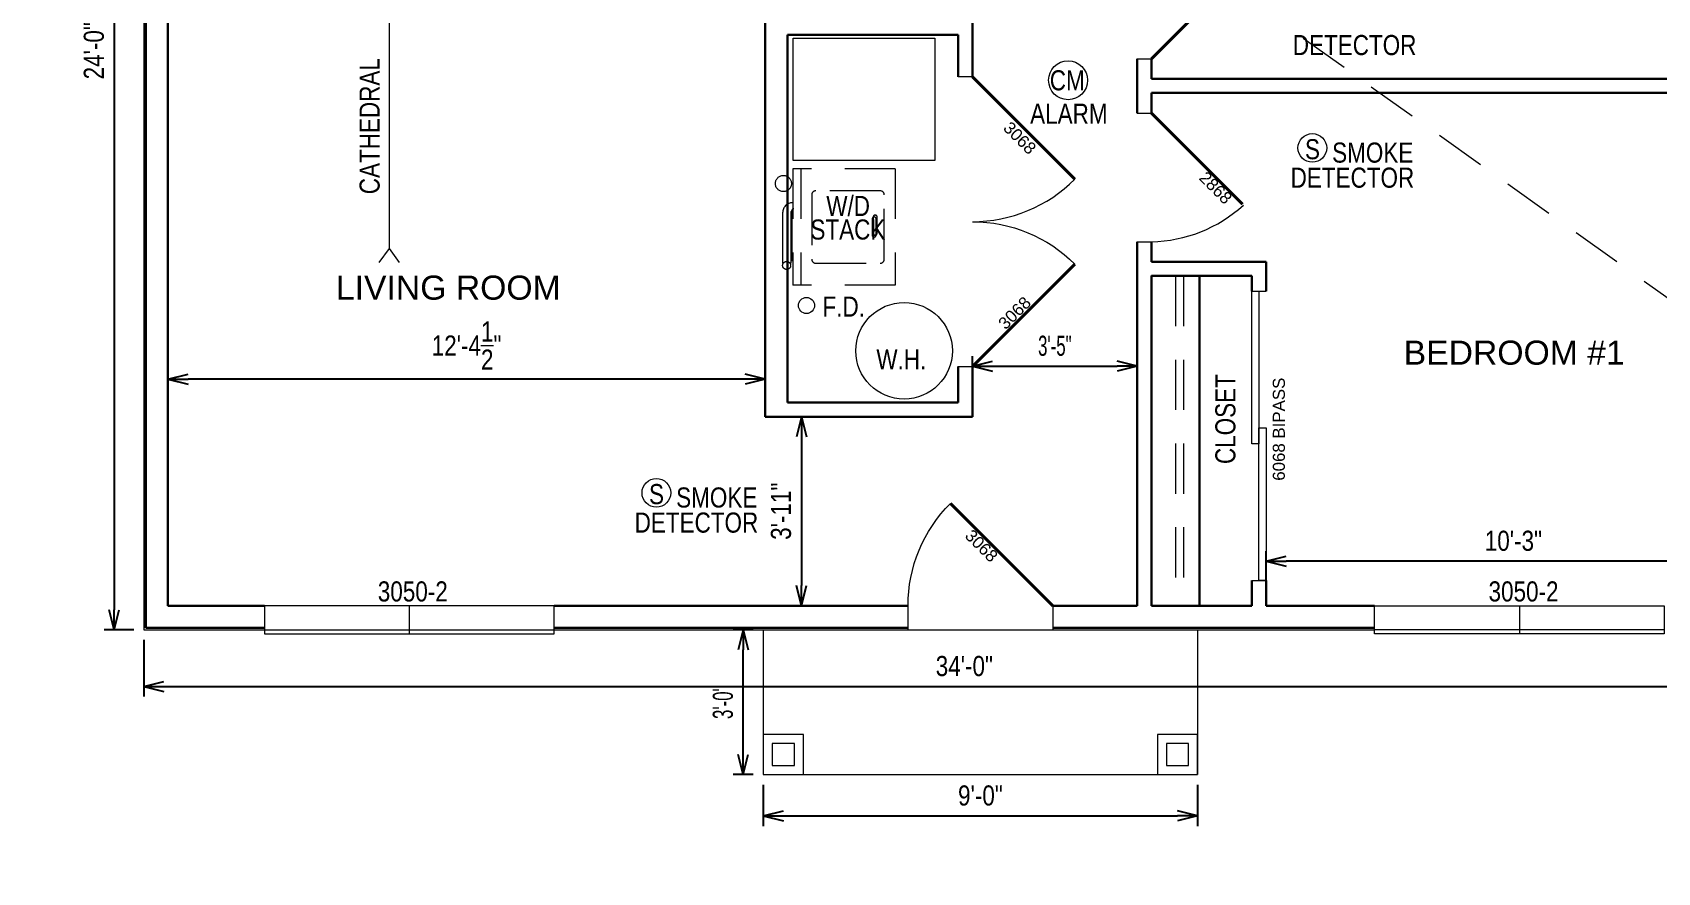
# Model space of a CAD drawing. Header units: inches. Extents: x -4443104 to -4439086, y 793046 to 798506.
# Drawn here: x -4440901 to -4440497, y 797658 to 797866.9 of the extents above; entities that cross this region are included whole.
import ezdxf
from ezdxf.enums import TextEntityAlignment as Align

# ---------------------------------------------------------------- set-up
doc = ezdxf.new("R2010")
doc.units = ezdxf.units.IN
doc.header["$MEASUREMENT"] = 0
doc.linetypes.add('DGN Style 1', pattern=[15.305327, 0.025466, -15.279861])
doc.linetypes.add('DGN Style 2', pattern=[20.825219, 12.495132, -8.330088])
doc.layers.get('Defpoints').update_dxf_attribs({"lineweight": 0})
for name, color, linetype, lineweight in [('(4)FND_DIM', 4, 'Continuous', 0), ('Level 25', 7, 'Continuous', 0), ('Level 3', 7, 'Continuous', 0), ('Level 3 (Construction)', 7, 'Continuous', 0), ('Level 35', 7, 'Continuous', 0)]:
    doc.layers.add(name, color=color, linetype=linetype, lineweight=lineweight)
doc.styles.add('Style-Arial', font='arial.ttf')
doc.styles.add('Style-STANDARD', font='STANDARD.shx')
doc.dimstyles.get("Standard").update_dxf_attribs({"dimtxt": 5, "dimasz": 4, "dimexe": 4, "dimexo": 4, "dimgap": 2.5, "dimtad": 1, "dimdec": 4, "dimzin": 11, "dimdsep": 46, "dimlunit": 4, "dimtxsty": 'Style-STANDARD', "dimblk": 'tick_1.0', "dimcen": 0.09, "dimazin": 3, "dimtfac": 1, "dimtdec": 4, "dimtofl": 0, "dimtmove": 1, "dimatfit": 1, "dimldrblk": 'tick_1.0', "dimfxl": 1, "dimfrac": 2, "dimtolj": 1, "dimtzin": 11, "dimarcsym": 0})

# ---------------------------------------------------------------- blocks, each defined once
blk = doc.blocks.new('28LHDR')
at = {"layer": 'Level 25', "color": 5, "linetype": 'Continuous', "lineweight": 40}
blk.add_line((0, 0), (-22.63, 22.63), dxfattribs=at)
at = {"layer": 'Level 25', "color": 5, "linetype": 'Continuous', "lineweight": 0, "extrusion": (0, 0, -1)}
blk.add_arc((-2.98, -0.67), 34.98, 1.1031, 42.3022, dxfattribs=at)
blk = doc.blocks.new('30LHDR')
at = {"layer": 'Level 25', "color": 5, "linetype": 'Continuous', "lineweight": 40}
blk.add_line((0, 0), (-25.455875, 25.455875), dxfattribs=at)
at = {"layer": 'Level 25', "color": 5, "linetype": 'Continuous', "lineweight": 0, "extrusion": (0, 0, -1)}
blk.add_arc((0, 0), 36, 0, 45, dxfattribs=at)
blk = doc.blocks.new('TerminatorOpen_0.5-1')
at = {"color": 0, "linetype": 'ByBlock', "lineweight": -2}
for q in [(-1, 0.25), (-1, 0), (-1, -0.25)]:
    blk.add_line((0, 0), q, dxfattribs=at)
blk = doc.blocks.new('*D32')
at = {"layer": 'Defpoints', "color": 0, "linetype": 'Continuous', "lineweight": 13, "transparency": 16777216}
for p in [(-4440873.29, 797718.38), (-4440465.29, 797718.38), (-4440465.29, 797704.29)]:
    blk.add_point(p, dxfattribs=at)
at = {"layer": 'Level 3', "color": 0, "linetype": 'Continuous', "lineweight": -2, "transparency": 16777216}
for p, q in [((-4440873.29, 797715.88), (-4440873.29, 797701.79)), ((-4440465.29, 797715.88), (-4440465.29, 797701.79)), ((-4440868.29, 797704.29), (-4440470.29, 797704.29))]:
    blk.add_line(p, q, dxfattribs=at)
at = {"layer": 'Level 3', "color": 0, "linetype": 'Continuous', "lineweight": -2, "transparency": 16777216, "xscale": 5, "yscale": 5, "zscale": 5, "rotation": 180}
blk.add_blockref('TerminatorOpen_0.5-1', (-4440873.29, 797704.29), dxfattribs=at)
at = {"layer": 'Level 3', "color": 0, "linetype": 'Continuous', "lineweight": -2, "transparency": 16777216, "xscale": 5, "yscale": 5, "zscale": 5}
blk.add_blockref('TerminatorOpen_0.5-1', (-4440465.29, 797704.29), dxfattribs=at)
at = {"layer": 'Level 3', "color": 0, "linetype": 'Continuous', "lineweight": 13, "transparency": 16777216, "insert": (-4440669.29, 797709.35), "char_height": 5, "attachment_point": 5, "style": 'Style-Arial'}
blk.add_mtext('\\A1;\\H1x;\\W0.8;34\'-0"', dxfattribs=at)
blk = doc.blocks.new('tick_1.0')
at = {"layer": '(4)FND_DIM', "color": 4, "linetype": 'Continuous', "lineweight": 0}
blk.add_line((0.5, -0.5), (-0.5, 0.5), dxfattribs=at)
at = {"layer": 'Level 3', "color": 4, "linetype": 'Continuous', "lineweight": 0}
blk.add_line((0, 0), (-1, 0), dxfattribs=at)
blk = doc.blocks.new('*D38')
at = {"layer": 'Defpoints', "color": 0, "linetype": 'Continuous', "lineweight": 13, "transparency": 16777216}
for p in [(-4440873.29, 798006.38), (-4440880.63, 797718.38), (-4440873.29, 797718.38)]:
    blk.add_point(p, dxfattribs=at)
at = {"layer": 'Level 3', "color": 0, "linetype": 'Continuous', "lineweight": -2, "transparency": 16777216}
for p, q in [((-4440875.79, 798006.38), (-4440883.13, 798006.38)), ((-4440880.63, 798001.38), (-4440880.63, 797723.38)), ((-4440875.79, 797718.38), (-4440883.13, 797718.38))]:
    blk.add_line(p, q, dxfattribs=at)
at = {"layer": 'Level 3', "color": 0, "linetype": 'Continuous', "lineweight": -2, "transparency": 16777216, "xscale": 5, "yscale": 5, "zscale": 5}
for p, rotation in [((-4440880.63, 798006.38), 90), ((-4440880.63, 797718.38), 270)]:
    blk.add_blockref('TerminatorOpen_0.5-1', p, dxfattribs=dict(at, rotation=rotation))
at = {"layer": 'Level 3', "color": 0, "linetype": 'Continuous', "lineweight": 13, "transparency": 16777216, "insert": (-4440885.68, 797862.38), "char_height": 5, "attachment_point": 5, "rotation": 90, "style": 'Style-Arial'}
blk.add_mtext('\\A1;\\H1x;\\W0.8;24\'-0"', dxfattribs=at)
blk = doc.blocks.new('*D44')
at = {"layer": 'Defpoints', "color": 0, "linetype": 'Continuous', "lineweight": 13, "transparency": 16777216}
for p in [(-4440594.29, 797735.44), (-4440594.29, 797724.38), (-4440471.29, 797724.38)]:
    blk.add_point(p, dxfattribs=at)
at = {"layer": 'Level 3', "color": 0, "linetype": 'Continuous', "lineweight": -2, "transparency": 16777216}
for p, q in [((-4440594.29, 797726.88), (-4440594.29, 797737.94)), ((-4440476.29, 797735.44), (-4440589.29, 797735.44)), ((-4440471.29, 797726.88), (-4440471.29, 797737.94))]:
    blk.add_line(p, q, dxfattribs=at)
at = {"layer": 'Level 3', "color": 0, "linetype": 'Continuous', "lineweight": -2, "transparency": 16777216, "xscale": 5, "yscale": 5, "zscale": 5, "rotation": 180}
blk.add_blockref('TerminatorOpen_0.5-1', (-4440594.29, 797735.44), dxfattribs=at)
at = {"layer": 'Level 3', "color": 0, "linetype": 'Continuous', "lineweight": -2, "transparency": 16777216, "xscale": 5, "yscale": 5, "zscale": 5}
blk.add_blockref('TerminatorOpen_0.5-1', (-4440471.29, 797735.44), dxfattribs=at)
at = {"layer": 'Level 3', "color": 0, "linetype": 'Continuous', "lineweight": 13, "transparency": 16777216, "insert": (-4440532.79, 797740.5), "char_height": 5, "attachment_point": 5, "style": 'Style-Arial'}
blk.add_mtext('\\A1;\\H1x;\\W0.8;10\'-3"', dxfattribs=at)
blk = doc.blocks.new('*D46')
at = {"layer": 'Defpoints', "color": 0, "linetype": 'Continuous', "lineweight": 13, "transparency": 16777216}
for p in [(-4440867.29, 797780.73), (-4440718.79, 797771.38), (-4440867.29, 797724.38)]:
    blk.add_point(p, dxfattribs=at)
at = {"layer": 'Level 3', "color": 0, "linetype": 'Continuous', "lineweight": -2, "transparency": 16777216}
for p, q in [((-4440867.29, 797726.88), (-4440867.29, 797783.23)), ((-4440723.79, 797780.73), (-4440862.29, 797780.73)), ((-4440718.79, 797773.88), (-4440718.79, 797783.23))]:
    blk.add_line(p, q, dxfattribs=at)
at = {"layer": 'Level 3', "color": 0, "linetype": 'Continuous', "lineweight": -2, "transparency": 16777216, "xscale": 5, "yscale": 5, "zscale": 5, "rotation": 180}
blk.add_blockref('TerminatorOpen_0.5-1', (-4440867.29, 797780.73), dxfattribs=at)
at = {"layer": 'Level 3', "color": 0, "linetype": 'Continuous', "lineweight": -2, "transparency": 16777216, "xscale": 5, "yscale": 5, "zscale": 5}
blk.add_blockref('TerminatorOpen_0.5-1', (-4440718.79, 797780.73), dxfattribs=at)
at = {"layer": 'Level 3', "color": 0, "linetype": 'Continuous', "lineweight": 13, "transparency": 16777216, "insert": (-4440793.04, 797789.08), "char_height": 5, "attachment_point": 5, "style": 'Style-Arial'}
blk.add_mtext('\\A1;\\H1x;\\W0.8;12\'-4{\\H1.000000x;\\S1/2;}"', dxfattribs=at)
blk = doc.blocks.new('*D48')
at = {"layer": 'Defpoints', "color": 0, "linetype": 'Continuous', "lineweight": 13, "transparency": 16777216}
for p in [(-4440719.29, 797682.38), (-4440611.29, 797682.38), (-4440611.29, 797672.1)]:
    blk.add_point(p, dxfattribs=at)
at = {"layer": 'Level 3', "color": 0, "linetype": 'Continuous', "lineweight": -2, "transparency": 16777216}
for p, q in [((-4440719.29, 797679.88), (-4440719.29, 797669.6)), ((-4440611.29, 797679.88), (-4440611.29, 797669.6)), ((-4440714.29, 797672.1), (-4440616.29, 797672.1))]:
    blk.add_line(p, q, dxfattribs=at)
at = {"layer": 'Level 3', "color": 0, "linetype": 'Continuous', "lineweight": -2, "transparency": 16777216, "xscale": 5, "yscale": 5, "zscale": 5, "rotation": 180}
blk.add_blockref('TerminatorOpen_0.5-1', (-4440719.29, 797672.1), dxfattribs=at)
at = {"layer": 'Level 3', "color": 0, "linetype": 'Continuous', "lineweight": -2, "transparency": 16777216, "xscale": 5, "yscale": 5, "zscale": 5}
blk.add_blockref('TerminatorOpen_0.5-1', (-4440611.29, 797672.1), dxfattribs=at)
at = {"layer": 'Level 3', "color": 0, "linetype": 'Continuous', "lineweight": 13, "transparency": 16777216, "insert": (-4440665.29, 797677.16), "char_height": 5, "attachment_point": 5, "style": 'Style-Arial'}
blk.add_mtext('\\A1;\\H1x;\\W0.8;9\'-0"', dxfattribs=at)
blk = doc.blocks.new('*D57')
at = {"layer": 'Defpoints', "color": 0, "linetype": 'Continuous', "lineweight": 13, "transparency": 16777216}
for p in [(-4440718.79, 797771.38), (-4440727.29, 797724.38), (-4440709.8, 797724.38)]:
    blk.add_point(p, dxfattribs=at)
at = {"layer": 'Level 3', "color": 0, "linetype": 'Continuous', "lineweight": -2, "transparency": 16777216}
for p, q in [((-4440716.29, 797771.38), (-4440707.3, 797771.38)), ((-4440709.8, 797766.38), (-4440709.8, 797729.38)), ((-4440724.79, 797724.38), (-4440707.3, 797724.38))]:
    blk.add_line(p, q, dxfattribs=at)
at = {"layer": 'Level 3', "color": 0, "linetype": 'Continuous', "lineweight": -2, "transparency": 16777216, "xscale": 5, "yscale": 5, "zscale": 5}
for p, rotation in [((-4440709.8, 797771.38), 90), ((-4440709.8, 797724.38), 270)]:
    blk.add_blockref('TerminatorOpen_0.5-1', p, dxfattribs=dict(at, rotation=rotation))
at = {"layer": 'Level 3', "color": 0, "linetype": 'Continuous', "lineweight": 13, "transparency": 16777216, "insert": (-4440714.85, 797747.88), "char_height": 5, "attachment_point": 5, "rotation": 90, "style": 'Style-Arial'}
blk.add_mtext('\\A1;\\H1x;\\W0.8;3\'-11"', dxfattribs=at)
blk = doc.blocks.new('*D59')
at = {"layer": 'Defpoints', "color": 0, "linetype": 'Continuous', "lineweight": 13, "transparency": 16777216}
for p in [(-4440724.25, 797718.38), (-4440719.29, 797718.38), (-4440719.29, 797682.38)]:
    blk.add_point(p, dxfattribs=at)
at = {"layer": 'Level 3', "color": 0, "linetype": 'Continuous', "lineweight": -2, "transparency": 16777216}
for p, q in [((-4440721.79, 797718.38), (-4440726.75, 797718.38)), ((-4440724.25, 797687.38), (-4440724.25, 797713.38)), ((-4440721.79, 797682.38), (-4440726.75, 797682.38))]:
    blk.add_line(p, q, dxfattribs=at)
at = {"layer": 'Level 3', "color": 0, "linetype": 'Continuous', "lineweight": -2, "transparency": 16777216, "xscale": 5, "yscale": 5, "zscale": 5}
for p, rotation in [((-4440724.25, 797718.38), 90), ((-4440724.25, 797682.38), 270)]:
    blk.add_blockref('TerminatorOpen_0.5-1', p, dxfattribs=dict(at, rotation=rotation))
at = {"layer": 'Level 3', "color": 0, "linetype": 'Continuous', "lineweight": 13, "transparency": 16777216, "insert": (-4440729.3, 797700.38), "char_height": 5, "attachment_point": 5, "rotation": 90, "style": 'Style-Arial'}
blk.add_mtext('\\A1;\\H1x;\\W0.6;3\'-0"', dxfattribs=at)
blk = doc.blocks.new('*D61')
at = {"layer": 'Defpoints', "color": 0, "linetype": 'Continuous', "lineweight": 13, "transparency": 16777216}
for p in [(-4440626.29, 797783.93), (-4440667.29, 797771.38), (-4440626.29, 797770.88)]:
    blk.add_point(p, dxfattribs=at)
at = {"layer": 'Level 3', "color": 0, "linetype": 'Continuous', "lineweight": -2, "transparency": 16777216}
for p, q in [((-4440667.29, 797773.88), (-4440667.29, 797786.43)), ((-4440662.29, 797783.93), (-4440631.29, 797783.93)), ((-4440626.29, 797773.38), (-4440626.29, 797786.43))]:
    blk.add_line(p, q, dxfattribs=at)
at = {"layer": 'Level 3', "color": 0, "linetype": 'Continuous', "lineweight": -2, "transparency": 16777216, "xscale": 5, "yscale": 5, "zscale": 5, "rotation": 180}
blk.add_blockref('TerminatorOpen_0.5-1', (-4440667.29, 797783.93), dxfattribs=at)
at = {"layer": 'Level 3', "color": 0, "linetype": 'Continuous', "lineweight": -2, "transparency": 16777216, "xscale": 5, "yscale": 5, "zscale": 5}
blk.add_blockref('TerminatorOpen_0.5-1', (-4440626.29, 797783.93), dxfattribs=at)
at = {"layer": 'Level 3', "color": 0, "linetype": 'Continuous', "lineweight": 13, "transparency": 16777216, "insert": (-4440646.79, 797788.99), "char_height": 5, "attachment_point": 5, "style": 'Style-Arial'}
blk.add_mtext('\\A1;\\H1x;\\W0.6;3\'-5"', dxfattribs=at)

msp = doc.modelspace()

# ---------------------------------------------------------------- linework, layer by layer
at = {"layer": 'Level 3', "color": 120, "linetype": 'DGN Style 2', "lineweight": 13}
for p, q in [((-4441484.0068, 798505.9651), (-4439086.4167, 796797.85)), ((-4440686.4671, 797833.0546), (-4440711.9671, 797833.0546)), ((-4440711.9671, 797833.0546), (-4440711.9671, 797804.0546)), ((-4440709.9671, 797833.0546), (-4440709.9671, 797804.0546)), ((-4440686.4671, 797833.0546), (-4440686.4671, 797804.0546)), ((-4440707.2171, 797826.5546), (-4440707.2171, 797810.5546)), ((-4440690.2171, 797827.5546), (-4440706.2171, 797827.5546)), ((-4440689.2171, 797810.5546), (-4440689.2171, 797826.5546)), ((-4440714.4671, 797822.1003), (-4440714.4671, 797808.9957)), ((-4440712.4671, 797822.1003), (-4440712.4671, 797808.9957)), ((-4440712.2137, 797822.5742), (-4440712.2137, 797809.4696)), ((-4440692.2171, 797820.5546), (-4440692.2171, 797816.5546)), ((-4440691.9637, 797821.0285), (-4440691.9637, 797817.0285)), ((-4440691.2171, 797816.5546), (-4440691.2171, 797820.5546)), ((-4440690.9637, 797817.0285), (-4440690.9637, 797821.0285)), ((-4440706.2171, 797809.5546), (-4440690.2171, 797809.5546)), ((-4440686.4671, 797804.0546), (-4440711.9671, 797804.0546))]:
    msp.add_line(p, q, dxfattribs=at)
at = {"layer": 'Level 3', "color": 120, "linetype": 'Continuous', "lineweight": 13}
for p, q in [((-4440812.2973, 797936.4485), (-4440812.2973, 797813.2241)), ((-4440626.2925, 797860.3824), (-4440622.7925, 797860.3824)), ((-4440667.2925, 797855.8824), (-4440670.7925, 797855.8824)), ((-4440626.2925, 797846.8824), (-4440622.7925, 797846.8824)), ((-4440812.2973, 797813.2241), (-4440814.8129, 797809.7381)), ((-4440812.2973, 797813.2241), (-4440809.7818, 797809.7381)), ((-4440626.2925, 797814.8824), (-4440622.7925, 797814.8824)), ((-4440597.7925, 797802.6324), (-4440594.2925, 797802.6324)), ((-4440670.7925, 797783.8824), (-4440667.2925, 797783.8824)), ((-4440597.7925, 797730.6324), (-4440594.2925, 797730.6324)), ((-4440683.2925, 797718.3824), (-4440683.2925, 797724.3824)), ((-4440647.2925, 797724.3824), (-4440647.2925, 797718.3824)), ((-4440719.2925, 797718.3824), (-4440719.2925, 797682.3824)), ((-4440683.2925, 797718.3824), (-4440647.2925, 797718.3824)), ((-4440611.2925, 797718.3824), (-4440611.2925, 797682.3824)), ((-4440719.2925, 797682.3824), (-4440611.2925, 797682.3824))]:
    msp.add_line(p, q, dxfattribs=at)
at = {"layer": 'Level 3', "color": 5, "linetype": 'Continuous', "lineweight": 13}
for p, q in [((-4440807.2925, 797724.3824), (-4440807.2925, 797717.3824)), ((-4440531.2925, 797724.3824), (-4440531.2925, 797717.3824)), ((-4440843.2925, 797718.3824), (-4440771.2925, 797718.3824)), ((-4440495.2925, 797718.3824), (-4440567.2925, 797718.3824))]:
    msp.add_line(p, q, dxfattribs=at)
at = {"layer": 'Level 3', "color": 120, "linetype": 'Continuous', "lineweight": 13, "flags": 128}
for points in [[(-4440711.8538, 797865.4987), (-4440676.6585, 797865.4987), (-4440676.6585, 797835.0693), (-4440711.8538, 797835.0693), (-4440711.8538, 797865.4987)], [(-4440597.7925, 797802.6324), (-4440596.0425, 797802.6324), (-4440596.0425, 797764.6324), (-4440597.7925, 797764.6324), (-4440597.7925, 797802.6324)], [(-4440596.0425, 797768.6324), (-4440594.2925, 797768.6324), (-4440594.2925, 797730.6324), (-4440596.0425, 797730.6324), (-4440596.0425, 797768.6324)], [(-4440719.2925, 797682.3824), (-4440709.2925, 797682.3824), (-4440709.2925, 797692.3824), (-4440719.2925, 797692.3824), (-4440719.2925, 797682.3824)], [(-4440621.2925, 797682.3824), (-4440611.2925, 797682.3824), (-4440611.2925, 797692.3824), (-4440621.2925, 797692.3824), (-4440621.2925, 797682.3824)], [(-4440717.0425, 797684.6324), (-4440711.5425, 797684.6324), (-4440711.5425, 797690.1324), (-4440717.0425, 797690.1324), (-4440717.0425, 797684.6324)], [(-4440619.0425, 797684.6324), (-4440613.5425, 797684.6324), (-4440613.5425, 797690.1324), (-4440619.0425, 797690.1324), (-4440619.0425, 797684.6324)]]:
    msp.add_lwpolyline(points, close=True, dxfattribs=at)
at = {"layer": 'Level 3', "color": 5, "linetype": 'Continuous', "lineweight": 13, "flags": 128}
for points in [[(-4440771.2925, 797724.3824), (-4440843.2925, 797724.3824), (-4440843.2925, 797717.3824), (-4440771.2925, 797717.3824), (-4440771.2925, 797724.3824)], [(-4440567.2925, 797724.3824), (-4440495.2925, 797724.3824), (-4440495.2925, 797717.3824), (-4440567.2925, 797717.3824), (-4440567.2925, 797724.3824)]]:
    msp.add_lwpolyline(points, close=True, dxfattribs=at)
at = {"layer": 'Level 3', "color": 7, "linetype": 'Continuous', "lineweight": 13}
for centre, radius in [((-4440643.5001, 797855.052), 4.8406), ((-4440582.7781, 797838.2232), 3.565), ((-4440745.8584, 797752.453), 3.565)]:
    msp.add_circle(centre, radius, dxfattribs=at)
at = {"layer": 'Level 3', "color": 120, "linetype": 'DGN Style 2', "lineweight": 13}
for centre, radius in [((-4440714.2759, 797829.3695), 2), ((-4440713.4671, 797808.9957), 1)]:
    msp.add_circle(centre, radius, dxfattribs=at)
at = {"layer": 'Level 3', "color": 120, "linetype": 'Continuous', "lineweight": 13}
for centre, radius in [((-4440708.5349, 797799.0405), 2), ((-4440684.2727, 797787.7748), 12)]:
    msp.add_circle(centre, radius, dxfattribs=at)
at = {"layer": 'Level 3', "color": 120, "linetype": 'DGN Style 2', "lineweight": 13}
for centre, radius, start, end in [((-4440711.9671, 797822.1003), 2.5, 90, 180), ((-4440706.2171, 797826.5546), 1, 90, 180), ((-4440690.2171, 797826.5546), 1, 0, 90), ((-4440711.9671, 797822.1003), 0.5, 90, 180), ((-4440711.7137, 797822.5742), 0.5, 90, 180), ((-4440691.7171, 797820.5546), 0.5, 90, 180), ((-4440691.4637, 797821.0285), 0.5, 90, 180), ((-4440691.7171, 797820.5546), 0.5, 0, 90), ((-4440691.4637, 797821.0285), 0.5, 360, 90), ((-4440691.7171, 797816.5546), 0.5, 180, 270), ((-4440691.4637, 797817.0285), 0.5, 180, 270), ((-4440691.7171, 797816.5546), 0.5, 270, 0), ((-4440691.4637, 797817.0285), 0.5, 270, 360), ((-4440706.2171, 797810.5546), 1, 180, 270), ((-4440690.2171, 797810.5546), 1, 270, 0)]:
    msp.add_arc(centre, radius, start, end, dxfattribs=at)
for p in [(-4440691.7171, 797821.0546), (-4440691.4637, 797821.5285), (-4440691.7171, 797816.0546), (-4440691.4637, 797816.5285)]:
    msp.add_point(p, dxfattribs=at)
at = {"layer": 'Level 3 (Construction)', "color": 7, "linetype": 'DGN Style 1', "lineweight": 0, "flags": 128}
msp.add_lwpolyline([(-4440622.7925, 797806.3824), (-4440622.7925, 797724.3824)], dxfattribs=at)
at = {"layer": 'Level 35', "color": 3, "linetype": 'Continuous', "lineweight": 13}
for p, q in [((-4440873.2925, 797922.3824), (-4440873.2925, 797718.3824)), ((-4440873.2925, 797718.3824), (-4440843.2925, 797718.3824)), ((-4440771.2925, 797718.3824), (-4440683.2925, 797718.3824)), ((-4440647.2925, 797718.3824), (-4440567.2925, 797718.3824))]:
    msp.add_line(p, q, dxfattribs=at)
at = {"layer": 'Level 35', "color": 2, "linetype": 'Continuous', "lineweight": 30}
for p, q in [((-4440872.7925, 797922.3824), (-4440872.7925, 797718.8824)), ((-4440867.2925, 797922.3824), (-4440867.2925, 797724.3824)), ((-4440667.2925, 797855.8824), (-4440667.2925, 797875.8824)), ((-4440718.7925, 797771.3824), (-4440718.7925, 797869.8824)), ((-4440670.7925, 797866.3824), (-4440713.2925, 797866.3824)), ((-4440713.2925, 797774.8824), (-4440713.2925, 797866.3824)), ((-4440670.7925, 797855.8824), (-4440670.7925, 797866.3824)), ((-4440626.2925, 797846.8824), (-4440626.2925, 797860.3824)), ((-4440622.7925, 797855.3824), (-4440622.7925, 797860.3824)), ((-4440622.7925, 797855.3824), (-4440471.2925, 797855.3824)), ((-4440622.7925, 797851.8824), (-4440471.2925, 797851.8824)), ((-4440622.7925, 797846.8824), (-4440622.7925, 797851.8824)), ((-4440626.2925, 797724.3824), (-4440626.2925, 797814.8824)), ((-4440622.7925, 797809.8824), (-4440622.7925, 797814.8824)), ((-4440622.7925, 797809.8824), (-4440594.2925, 797809.8824)), ((-4440594.2925, 797802.6324), (-4440594.2925, 797809.8824)), ((-4440622.7925, 797724.3824), (-4440622.7925, 797806.3824)), ((-4440622.7925, 797806.3824), (-4440597.7925, 797806.3824)), ((-4440597.7925, 797802.6324), (-4440597.7925, 797806.3824)), ((-4440670.7925, 797774.8824), (-4440670.7925, 797783.8824)), ((-4440667.2925, 797771.3824), (-4440667.2925, 797783.8824)), ((-4440667.2925, 797771.3824), (-4440718.7925, 797771.3824)), ((-4440670.7925, 797774.8824), (-4440713.2925, 797774.8824)), ((-4440597.7925, 797724.3824), (-4440597.7925, 797730.6324)), ((-4440594.2925, 797724.3824), (-4440594.2925, 797730.6324)), ((-4440867.2925, 797724.3824), (-4440843.2925, 797724.3824)), ((-4440771.2925, 797724.3824), (-4440683.2925, 797724.3824)), ((-4440647.2925, 797724.3824), (-4440626.2925, 797724.3824)), ((-4440622.7925, 797724.3824), (-4440597.7925, 797724.3824)), ((-4440594.2925, 797724.3824), (-4440567.2925, 797724.3824)), ((-4440872.7925, 797718.8824), (-4440843.2925, 797718.8824)), ((-4440771.2925, 797718.8824), (-4440683.2925, 797718.8824)), ((-4440647.2925, 797718.8824), (-4440567.2925, 797718.8824))]:
    msp.add_line(p, q, dxfattribs=at)
at = {"layer": 'Level 35', "color": 6, "linetype": 'DGN Style 2', "lineweight": 13, "flags": 128}
for points in [[(-4440616.7925, 797806.3824), (-4440616.7925, 797724.3824)], [(-4440614.7925, 797806.3824), (-4440614.7925, 797724.3824)]]:
    msp.add_lwpolyline(points, dxfattribs=at)
at = {"layer": 'Level 35', "color": 6, "linetype": 'Continuous', "lineweight": 30, "flags": 128}
msp.add_lwpolyline([(-4440610.7925, 797806.3824), (-4440610.7925, 797724.3824)], dxfattribs=at)

# ---------------------------------------------------------------- block references
at = {"layer": 'Level 25', "color": 5, "linetype": 'Continuous', "lineweight": 40}
for name, p, rotation in [('28LHDR', (-4440622.7925, 797860.3824), 270), ('30LHDR', (-4440667.2925, 797783.8824), 270), ('30LHDR', (-4440647.2925, 797724.3824), 359.9999999999999)]:
    msp.add_blockref(name, p, dxfattribs=dict(at, rotation=rotation))
at = {"layer": 'Level 25', "color": 5, "linetype": 'Continuous', "lineweight": 40, "extrusion": (0, 0, -1), "rotation": 89.99999999999997}
for name, p in [('30LHDR', (4440667.2925, 797855.8824)), ('28LHDR', (4440622.7925, 797846.8824))]:
    msp.add_blockref(name, p, dxfattribs=at)

# ---------------------------------------------------------------- texts
at = {"layer": 'Level 3', "color": 7, "linetype": 'Continuous', "lineweight": 13, "style": 'Style-Arial', "width": 0.8}
for s, p in [('DETECTOR', (-4440587.636, 797861.3049)), ('CM', (-4440648.0515, 797852.5444)), ('ALARM', (-4440652.9314, 797844.2305)), ('S', (-4440584.6021, 797835.4056)), ('SMOKE', (-4440577.8538, 797834.5642)), ('DETECTOR', (-4440588.1763, 797828.3267)), ('S', (-4440747.6825, 797749.6353)), ('SMOKE', (-4440740.9342, 797748.7939)), ('DETECTOR', (-4440751.2566, 797742.5565))]:
    msp.add_text(s, height=5, dxfattribs=at).set_placement(p)
at = {"layer": 'Level 3', "color": 120, "linetype": 'Continuous', "lineweight": 13, "style": 'Style-Arial', "width": 0.8}
msp.add_text('CATHEDRAL', height=5, rotation=90, dxfattribs=at).set_placement((-4440814.6506, 797860.5527), align=Align.RIGHT)
at = {"layer": 'Level 3', "color": 120, "linetype": 'Continuous', "lineweight": 13, "style": 'Style-Arial'}
for s, p in [('3068', (-4440651.1297, 797838.4698)), ('2868', (-4440602.4385, 797826.0841)), ('3068', (-4440660.6571, 797737.061))]:
    msp.add_text(s, height=3, rotation=315, dxfattribs=at).set_placement(p, align=Align.TOP_RIGHT)
at = {"layer": 'Level 3', "color": 120, "linetype": 'DGN Style 2', "lineweight": 13, "style": 'Style-Arial', "width": 0.8}
for s, p in [('W/D', (-4440703.6117, 797821.2916)), ('STACK', (-4440707.5552, 797815.4343))]:
    msp.add_text(s, height=5, dxfattribs=at).set_placement(p)
at = {"layer": 'Level 3', "color": 120, "linetype": 'Continuous', "lineweight": 13, "style": 'Style-Arial'}
for s, p in [('LIVING ROOM', (-4440769.6424, 797800.479)), ('BEDROOM #1', (-4440505.1209, 797784.315))]:
    msp.add_text(s, height=6, dxfattribs=at).set_placement(p, align=Align.RIGHT)
at = {"layer": 'Level 3', "color": 120, "linetype": 'Continuous', "lineweight": 13, "style": 'Style-Arial', "width": 0.8}
for s, p in [('F.D.', (-4440704.5427, 797796.2601)), (' W.H.', (-4440692.7137, 797783.1645)), ('3050-2', (-4440815.1113, 797725.436)), ('3050-2', (-4440538.9659, 797725.436))]:
    msp.add_text(s, height=5, dxfattribs=at).set_placement(p)
at = {"layer": 'Level 3', "color": 120, "linetype": 'Continuous', "lineweight": 13, "style": 'Style-Arial'}
for s, rotation, p in [('3068', 45, (-4440661.1616, 797794.9629)), ('6068 BIPASS', 90, (-4440592.6058, 797755.4604))]:
    msp.add_text(s, height=3, rotation=rotation, dxfattribs=at).set_placement(p, align=Align.TOP_LEFT)
at = {"layer": 'Level 3', "color": 120, "linetype": 'Continuous', "lineweight": 13, "style": 'Style-Arial', "width": 0.8}
msp.add_text('CLOSET', height=5, rotation=90, dxfattribs=at).set_placement((-4440601.8969, 797759.608))

# ---------------------------------------------------------------- dimensions: what is measured, and where the dimension line sits
at = {"layer": 'Level 3', "color": 120, "linetype": 'Continuous', "lineweight": 13}
for base, p1, p2, angle, text, override, picture, middle in [((-4440880.6318, 797718.3824), (-4440873.2925, 798006.3824), (-4440873.2925, 797718.3824), 270, '\\H1x;\\W0.8;<>', {"dimasz": 5, "dimexe": 2.5, "dimexo": 2.5, "dimdec": 3, "dimtxsty": 'Style-Arial', "dimblk": 'TerminatorOpen_0.5-1', "dimtdec": 3, "dimtmove": 0, "dimfrac": 0}, '*D38', (-4440885.6846, 797862.3824)), ((-4440867.2925, 797780.7254), (-4440718.7925, 797771.3824), (-4440867.2925, 797724.3824), 180, '\\H1x;\\W0.8;<>', {"dimasz": 5, "dimexe": 2.5, "dimexo": 2.5, "dimdec": 3, "dimtxsty": 'Style-Arial', "dimblk": 'TerminatorOpen_0.5-1', "dimtdec": 3, "dimtmove": 0, "dimfrac": 0}, '*D46', (-4440793.0425, 797789.0792)), ((-4440709.7954, 797724.3824), (-4440718.7925, 797771.3824), (-4440727.2925, 797724.3824), 270, '\\H1x;\\W0.8;<>', {"dimasz": 5, "dimexe": 2.5, "dimexo": 2.5, "dimdec": 3, "dimtxsty": 'Style-Arial', "dimblk": 'TerminatorOpen_0.5-1', "dimtdec": 3, "dimtmove": 0}, '*D57', (-4440714.85, 797747.8824)), ((-4440594.2925, 797735.4447), (-4440471.2925, 797724.3824), (-4440594.2925, 797724.3824), 180, '\\H1x;\\W0.8;<>', {"dimasz": 5, "dimexe": 2.5, "dimexo": 2.5, "dimdec": 3, "dimtxsty": 'Style-Arial', "dimblk": 'TerminatorOpen_0.5-1', "dimtdec": 3, "dimtmove": 0, "dimfrac": 0}, '*D44', (-4440532.7925, 797740.4993)), ((-4440724.2479, 797718.3824), (-4440719.2925, 797682.3824), (-4440719.2925, 797718.3824), 90, '\\H1x;\\W0.6;<>', {"dimasz": 5, "dimexe": 2.5, "dimexo": 2.5, "dimdec": 3, "dimtxsty": 'Style-Arial', "dimblk": 'TerminatorOpen_0.5-1', "dimtdec": 3, "dimtmove": 0}, '*D59', (-4440729.3024, 797700.3824))]:
    dim = msp.add_linear_dim(base=base, p1=p1, p2=p2, angle=angle, text=text, dimstyle='Standard', override=override, dxfattribs=at)
    dim.commit()
    dim.dimension.update_dxf_attribs({"geometry": picture, "text_midpoint": middle})
for base, p1, p2, text, override, picture, middle in [((-4440626.2925, 797783.9341), (-4440667.2925, 797771.3824), (-4440626.2925, 797770.8824), '\\H1x;\\W0.6;<>', {"dimasz": 5, "dimexe": 2.5, "dimexo": 2.5, "dimdec": 3, "dimtxsty": 'Style-Arial', "dimblk": 'TerminatorOpen_0.5-1', "dimtdec": 3, "dimtmove": 0}, '*D61', (-4440646.7925, 797788.9887)), ((-4440465.2925, 797704.2918), (-4440873.2925, 797718.3824), (-4440465.2925, 797718.3824), '\\H1x;\\W0.8;<>', {"dimasz": 5, "dimexe": 2.5, "dimexo": 2.5, "dimdec": 3, "dimtxsty": 'Style-Arial', "dimblk": 'TerminatorOpen_0.5-1', "dimtdec": 3, "dimtmove": 0, "dimfrac": 0}, '*D32', (-4440669.2925, 797709.3464)), ((-4440611.2925, 797672.1047), (-4440719.2925, 797682.3824), (-4440611.2925, 797682.3824), '\\H1x;\\W0.8;<>', {"dimasz": 5, "dimexe": 2.5, "dimexo": 2.5, "dimdec": 3, "dimtxsty": 'Style-Arial', "dimblk": 'TerminatorOpen_0.5-1', "dimtdec": 3, "dimtmove": 0, "dimfrac": 0}, '*D48', (-4440665.2925, 797677.1576))]:
    dim = msp.add_linear_dim(base=base, p1=p1, p2=p2, text=text, dimstyle='Standard', override=override, dxfattribs=at)
    dim.commit()
    dim.dimension.update_dxf_attribs({"geometry": picture, "text_midpoint": middle})

doc.saveas('drawing.dxf')
